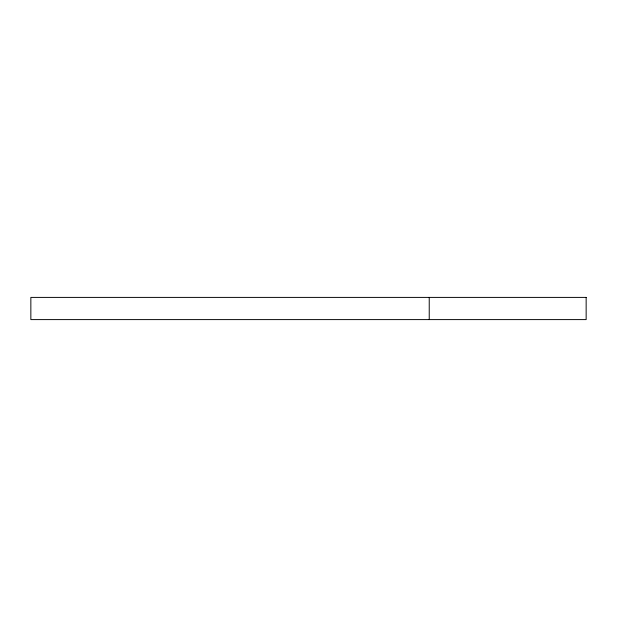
<?xml version="1.0" encoding="UTF-8"?>
<svg xmlns="http://www.w3.org/2000/svg" width="617" height="617" viewBox="0 0 617 617"><rect width="100%" height="100%" fill="white"/><g stroke="black" fill="none" stroke-linecap="round" stroke-linejoin="round"><path stroke-width="0.93" d="M429.231 297.402L429.231 319.598M586.15 297.402L30.85 297.402L30.85 319.598L586.15 319.598L586.15 297.402"/></g></svg>
